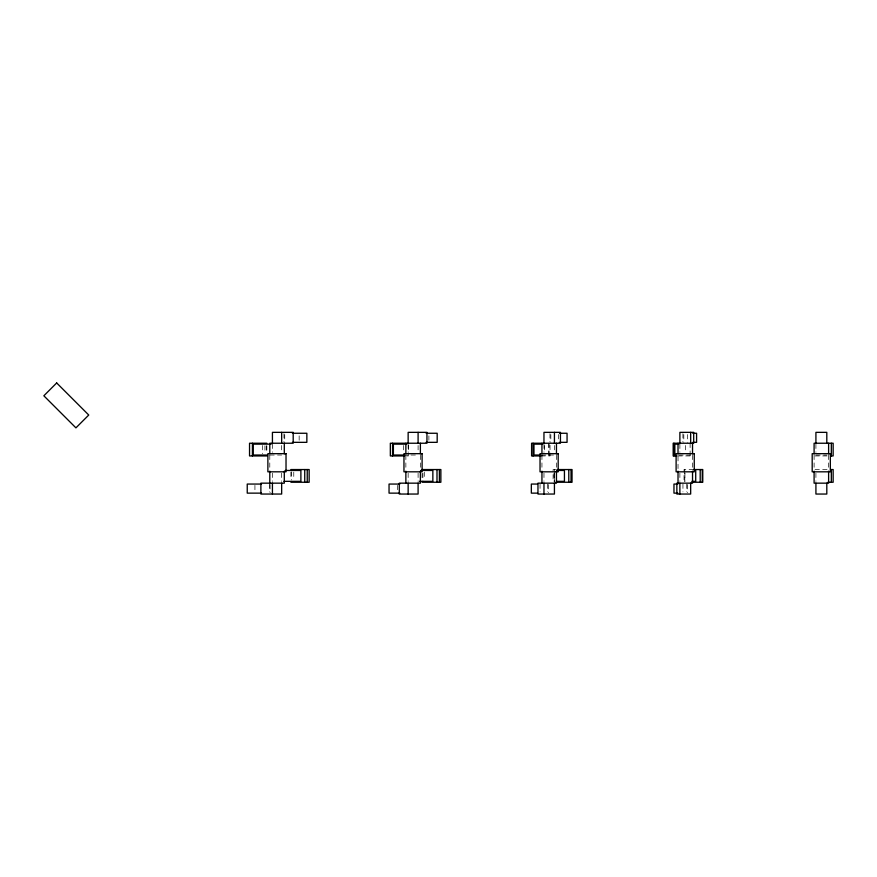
<?xml version="1.0" encoding="UTF-8"?>
<svg xmlns="http://www.w3.org/2000/svg" width="877" height="877" viewBox="0 0 877 877"><rect width="100%" height="100%" fill="white"/><g stroke="black" fill="none" stroke-linecap="round" stroke-linejoin="round"><path stroke-width="0.66" stroke-dasharray="4.38 3.29" d="M269.864 455.031L281.66 455.031M403.332 455.031L418.099 455.031M541.471 455.031L554.428 455.031M678.875 455.031L690.67 455.031M815.917 455.031L826.803 455.031M406.917 455.941L408.397 455.941L408.397 443.236M540.945 455.941L550.032 455.941L550.032 444.507M677.987 455.941L691.657 455.941M815.007 455.941L829.258 455.941M555.711 469.546L553.102 469.546L553.102 482.251M693.477 469.546L684.038 469.546L684.038 482.251M815.007 469.546L829.258 469.546M828.612 455.218L828.612 469.853M815.917 444.146L815.917 452.313M815.917 473.174L815.917 481.341M814.097 455.218L814.097 469.853M692.534 455.218L692.534 469.853M690.111 443.236L690.111 455.941M687.601 434.553L687.601 442.337M687.634 484.521L687.634 492.677M686.735 484.06L686.735 491.844M685.617 445.505L685.617 452.313M684.937 473.174L684.937 481.341M684.794 469.546L684.794 482.251M683.819 434.553L683.819 442.337M682.92 433.709L682.92 441.876M682.953 484.06L682.953 491.844M679.883 444.146L679.883 452.313M679.883 473.174L679.883 481.341M678.02 456.544L678.02 469.853M558.342 434.553L558.342 442.337M556.457 455.218L556.457 468.515M554.593 469.546L554.593 482.251M554.428 445.505L554.428 452.313M554.428 473.174L554.428 481.341M553.968 473.174L553.968 481.341M550.844 434.553L550.844 442.337M549.967 433.709L549.967 441.876M549.035 443.236L549.035 455.941M548.794 443.236L548.794 455.941M548.432 484.521L548.432 492.677M547.555 484.06L547.555 491.844M544.431 445.505L544.431 452.313M543.97 444.146L543.97 452.313M543.97 473.174L543.97 481.341M541.942 455.218L541.942 469.853M540.057 484.06L540.057 491.844M428.897 435.847L428.897 441.032M424.293 472.089L424.293 479.708M422.911 473.174L422.911 481.341M422.078 473.361L422.078 479.708M420.379 455.218L420.379 469.853M418.099 445.505L418.099 452.313M418.099 473.174L418.099 481.341M408.145 444.146L408.145 452.313M408.145 473.174L408.145 481.341M405.865 455.218L405.865 469.853M403.332 445.505L403.332 452.313M397.336 485.354L397.336 490.539M299.156 435.847L299.156 441.032M293.773 472.089L293.773 479.708M291.657 471.815L291.657 479.982M290.89 472.089L290.89 479.708M284.729 434.553L284.729 442.337M283.962 433.709L283.962 441.876M281.66 445.505L281.66 452.313M281.66 473.174L281.66 481.341M272.429 444.146L272.429 452.313M272.429 473.174L272.429 481.341M270.116 484.521L270.116 492.677M269.787 455.218L269.787 469.853M269.349 484.06L269.349 491.844M266.849 445.779L266.849 452.126M266.279 445.779L266.279 453.398M264.931 445.779L264.931 453.398M262.431 445.505L262.431 453.672M254.933 485.354L254.933 490.539"/><path stroke-width="1.32" d="M292.425 433.26L306.851 433.26L306.851 442.337L292.425 442.337M426.123 433.26L437.185 433.26L437.185 442.337L426.123 442.337M559.559 433.26L567.057 433.26L567.057 442.337L559.559 442.337M692.742 433.26L696.59 433.26L696.59 442.337L692.742 442.337M266.849 443.236L249.539 443.236L249.539 455.941L266.849 455.941M271.146 444.146L253.201 444.146L253.201 455.031L267.562 455.031M406.807 444.146L393.389 444.146L393.389 455.031L404.122 455.031M542.72 444.146L533.961 444.146L533.961 455.031L540.506 455.031M678.875 444.146L674.841 444.146L674.841 455.031M404.768 455.941L390.342 455.941L390.342 443.236L426.946 443.236L426.946 432.35L408.145 432.35L408.145 443.236M540.988 455.941L531.594 455.941L531.594 443.236L560.436 443.236L560.436 432.35L543.959 432.35L543.959 443.236M677.033 455.941L673.185 455.941L673.185 443.236L693.696 443.236L693.696 432.35L679.883 432.35L679.883 443.236M830.563 455.941L833.15 455.941L833.15 443.236L814.097 443.236L814.097 453.88M290.89 469.546L309.153 469.546L309.153 482.251L290.89 482.251M422.078 469.546L440.868 469.546L440.868 482.251L422.078 482.251M557.027 469.546L572.034 469.546L572.034 482.251L555.941 482.251M693.477 469.546L702.762 469.546L702.762 482.251L692.128 482.251M830.563 469.546L833.15 469.546L833.15 482.251L827.965 482.251M285.244 470.456L300.888 470.456L300.888 481.341L283.962 481.341M420.774 470.456L432.854 470.456L432.854 481.341L419.436 481.341M556.928 470.456L564.437 470.456L564.437 481.341L556.588 481.341M691.931 481.341L695.713 481.341L695.713 470.456M261.489 484.06L247.237 484.06L247.237 493.137L261.489 493.137M399.802 484.06L389.048 484.06L389.048 493.137L399.802 493.137M537.59 484.06L531.341 484.06L531.341 493.137L537.59 493.137M677.822 484.06L673.964 484.06L673.964 493.137L677.822 493.137M831.33 443.236L831.33 455.941M831.33 469.546L831.33 482.251M828.612 443.236L828.612 453.88M828.612 471.179L828.612 483.161L814.097 483.161L814.097 471.179M826.803 443.236L826.803 432.35L815.917 432.35L815.917 443.236M826.803 483.161L826.803 494.047L815.917 494.047L815.917 483.161M702.258 469.546L702.258 482.251M700.208 469.546L700.208 482.251M692.534 443.236L692.534 453.88M692.534 471.179L692.534 483.161L676.858 483.161L676.858 494.047L690.67 494.047L690.67 483.161M690.67 432.35L690.67 443.236M679.883 483.161L679.883 494.047M678.02 443.236L678.02 453.88M678.02 471.179L678.02 483.161M673.942 443.236L673.942 455.941M571.037 469.546L571.037 482.251M568.789 469.546L568.789 482.251M556.457 443.236L556.457 453.88M556.457 471.179L556.457 483.161L537.963 483.161L537.963 494.047L554.428 494.047L554.428 483.161M554.428 432.35L554.428 443.236M543.97 483.161L543.97 494.047M541.942 443.236L541.942 453.88M541.942 471.179L541.942 483.161M533.095 443.236L533.095 455.941M439.388 469.546L439.388 482.251M436.998 469.546L436.998 482.251M420.379 443.236L420.379 453.88M420.379 471.179L420.379 483.161L399.287 483.161L399.287 494.047L418.099 494.047L418.099 483.161M418.099 432.35L418.099 443.236M408.145 483.161L408.145 494.047M405.865 443.236L405.865 453.88M405.865 471.179L405.865 483.161M392.556 443.236L392.556 455.941M307.235 469.546L307.235 482.251M304.736 469.546L304.736 482.251M284.301 443.236L284.301 453.88M284.301 471.179L284.301 483.161L260.886 483.161L260.886 494.047L281.66 494.047L281.66 483.161M281.66 432.35L281.66 443.236M272.429 443.236L272.429 432.35L293.192 432.35L293.192 443.236L269.787 443.236L269.787 453.88M272.429 483.161L272.429 494.047M269.787 471.179L269.787 483.161M252.423 443.236L252.423 455.941M56.676 382.953L43.85 395.79L75.926 427.866L88.752 415.029L56.676 382.953M286.023 453.672L267.88 453.672L267.88 471.815L286.023 471.815L286.023 453.672M422.1 453.672L403.957 453.672L403.957 471.815L422.1 471.815L422.1 453.672M558.178 453.672L540.035 453.672L540.035 471.815L558.178 471.815L558.178 453.672M694.255 453.672L676.112 453.672L676.112 471.815L694.255 471.815L694.255 453.672M830.333 453.672L812.19 453.672L812.19 471.815L830.333 471.815L830.333 453.672"/></g></svg>
